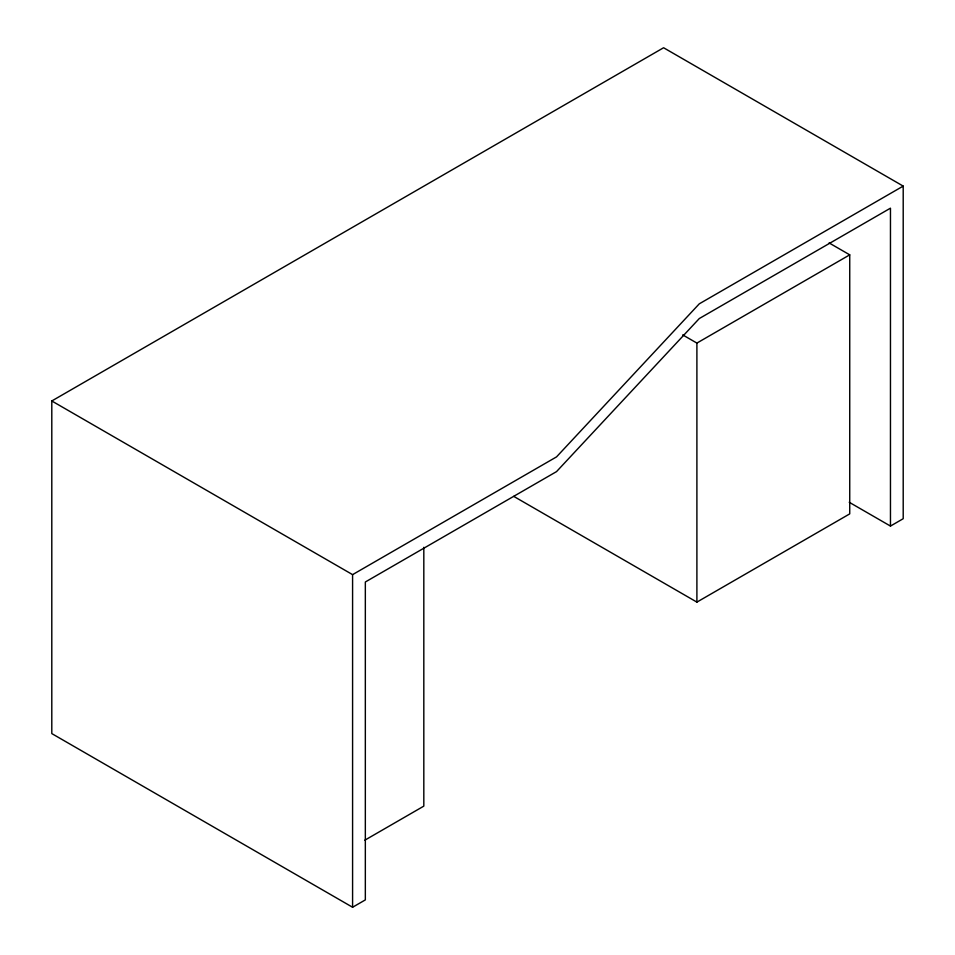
<?xml version="1.0" encoding="UTF-8"?>
<svg xmlns="http://www.w3.org/2000/svg" width="955" height="955" viewBox="0 0 955 955"><rect width="100%" height="100%" fill="white"/><g stroke="black" fill="none" stroke-linecap="round" stroke-linejoin="round"><path stroke-width="1.43" d="M890.466 526.074L890.466 208.166L699.275 318.552L556.526 471.615L365.335 581.989L365.335 899.897L352.586 907.25L51.797 733.583L51.797 400.969L663.594 47.75L903.203 186.094L903.203 518.708L890.466 526.074L849.234 502.27M903.203 186.094L699.275 303.833L556.526 456.896L352.586 574.635L51.797 400.969M682.706 334.895L696.899 343.084L849.735 254.842L849.735 513.874L696.899 602.116L513.706 496.349M364.834 840.185L423.817 806.127L423.817 547.311M829.095 242.928L849.735 254.842M696.899 343.084L696.899 602.116M352.586 574.635L352.586 907.25"/></g></svg>
